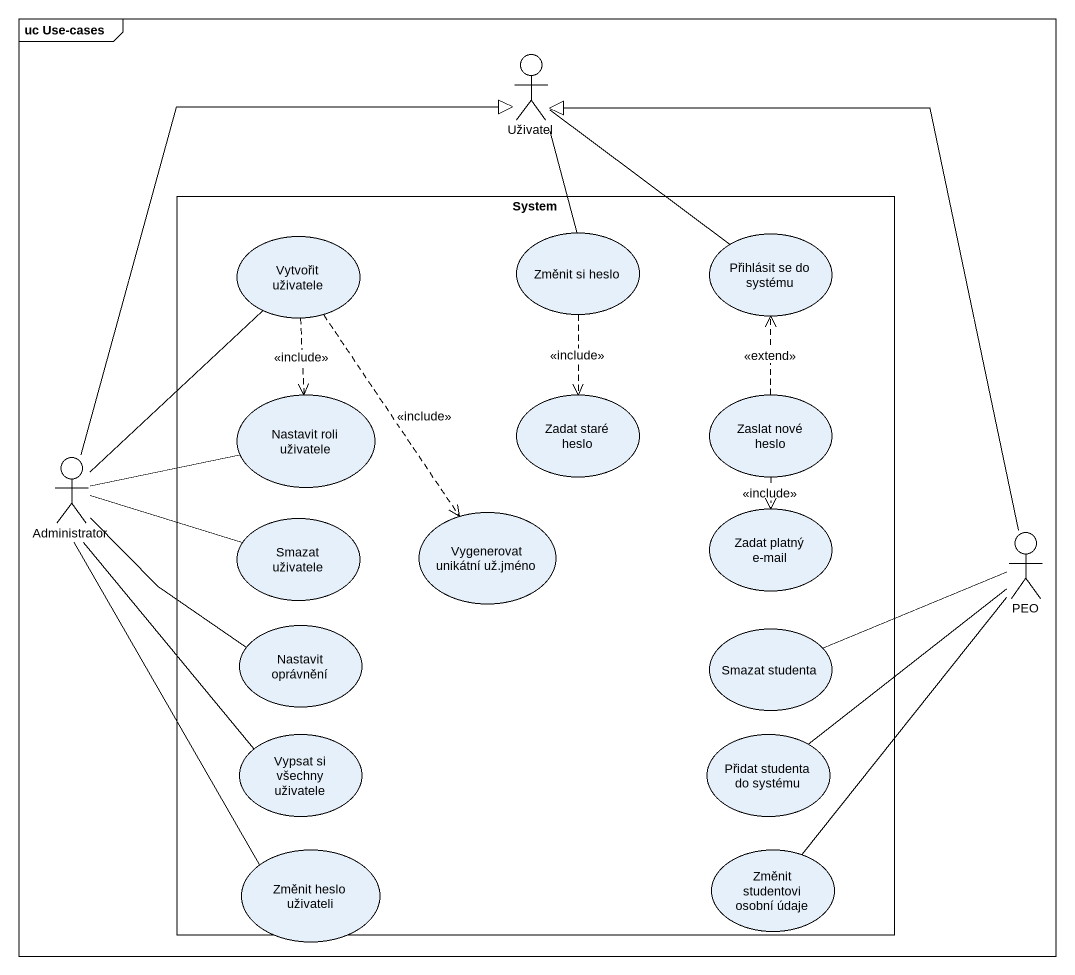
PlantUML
@startuml
mainframe uc Use-cases
actor Uživatel
rectangle System {
  usecase "Vytvořit uživatele" as Vytvořit_uživatele
  usecase "Změnit si heslo" as Změnit_si_heslo
  usecase "Přihlásit se do systému" as Přihlásit_se_do_systému
  usecase "Nastavit roli uživatele" as Nastavit_roli_uživatele
  usecase "Zadat staré heslo" as Zadat_staré_heslo
  usecase "Zaslat nové heslo" as Zaslat_nové_heslo
  usecase "Smazat uživatele" as Smazat_uživatele
  usecase "Vygenerovat unikátní už.jméno" as Vygenerovat_unikátní_už
  usecase "Zadat platný e-mail" as Zadat_platný_e_mail
  usecase "Nastavit oprávnění" as Nastavit_oprávnění
  usecase "Smazat studenta" as Smazat_studenta
  usecase "Vypsat si všechny uživatele" as Vypsat_si_všechny_uživatele
  usecase "Přidat studenta do systému" as Přidat_studenta_do_systému
  usecase "Změnit studentovi osobní údaje" as Změnit_studentovi_osobní
}
actor Administrator
actor PEO
usecase "Změnit heslo uživateli" as Změnit_heslo_uživateli
Uživatel -- Změnit_si_heslo
Uživatel -- Přihlásit_se_do_systému
Vytvořit_uživatele ..> Nastavit_roli_uživatele : <<include>>
Vytvořit_uživatele ..> Vygenerovat_unikátní_už : <<include>>
Změnit_si_heslo ..> Zadat_staré_heslo : <<include>>
Zaslat_nové_heslo .up.> Přihlásit_se_do_systému : <<extend>>
Zaslat_nové_heslo ..> Zadat_platný_e_mail : <<include>>
Administrator -up-|> Uživatel
Administrator -up- Vytvořit_uživatele
Administrator -right- Nastavit_roli_uživatele
Administrator -right- Smazat_uživatele
Administrator -- Nastavit_oprávnění
Administrator -- Vypsat_si_všechny_uživatele
PEO -up-|> Uživatel
PEO -left- Smazat_studenta
Přidat_studenta_do_systému -up- PEO
Změnit_heslo_uživateli -up- Administrator
Změnit_studentovi_osobní -up- PEO
@enduml
